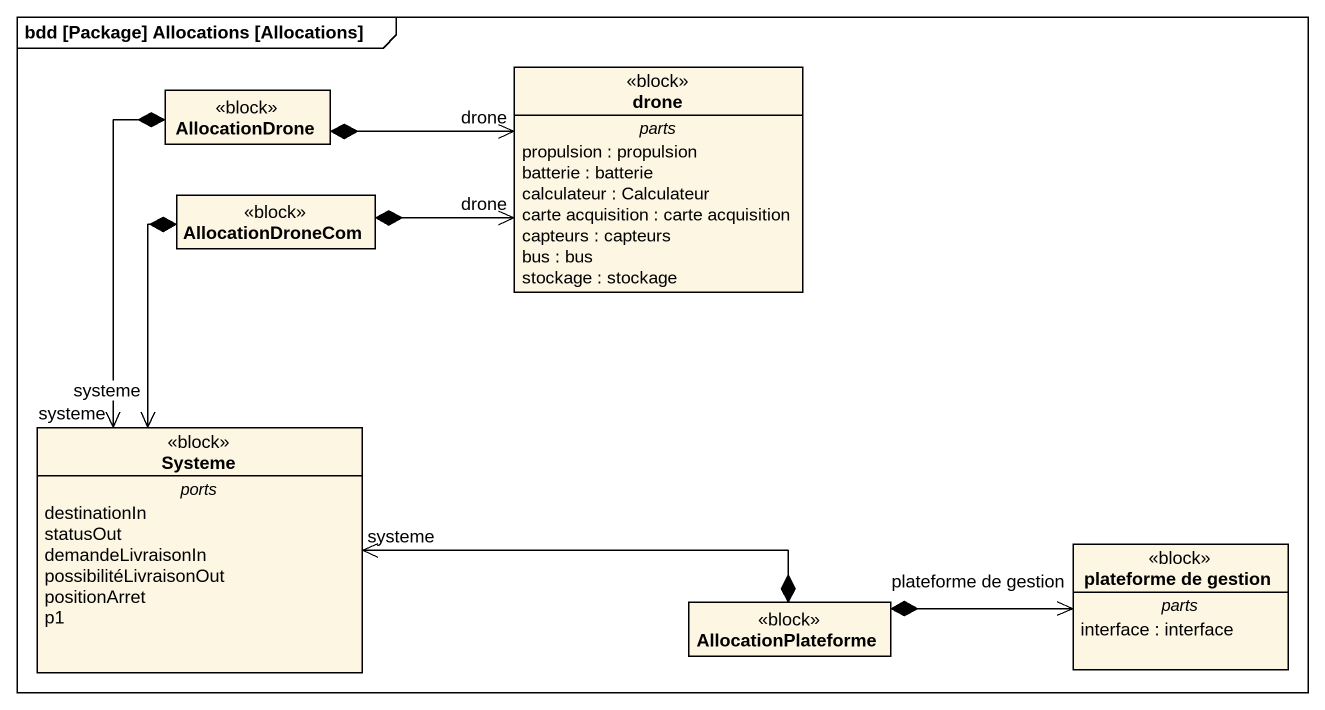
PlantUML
@startuml
mainframe bdd [Package] Allocations [Allocations]
hide circle
hide empty members
class AllocationDrone <<block>>
class drone <<block>> {
  -- parts --
  propulsion : propulsion
  batterie : batterie
  calculateur : Calculateur
  carte acquisition : carte acquisition
  capteurs : capteurs
  bus : bus
  stockage : stockage
}
class AllocationDroneCom <<block>>
class Systeme <<block>> {
  -- ports --
  destinationIn
  statusOut
  demandeLivraisonIn
  possibilitéLivraisonOut
  positionArret
  p1
}
class "plateforme de gestion" as plateforme_de_gestion <<block>> {
  -- parts --
  interface : interface
}
class AllocationPlateforme <<block>>
AllocationDrone *-right-> "drone" drone
AllocationDrone *--> "systeme" Systeme
AllocationDroneCom *-right-> "drone" drone
AllocationDroneCom *--> "systeme" Systeme
AllocationPlateforme *-left-> "systeme" Systeme
AllocationPlateforme *-right-> "plateforme de gestion" plateforme_de_gestion
@enduml
